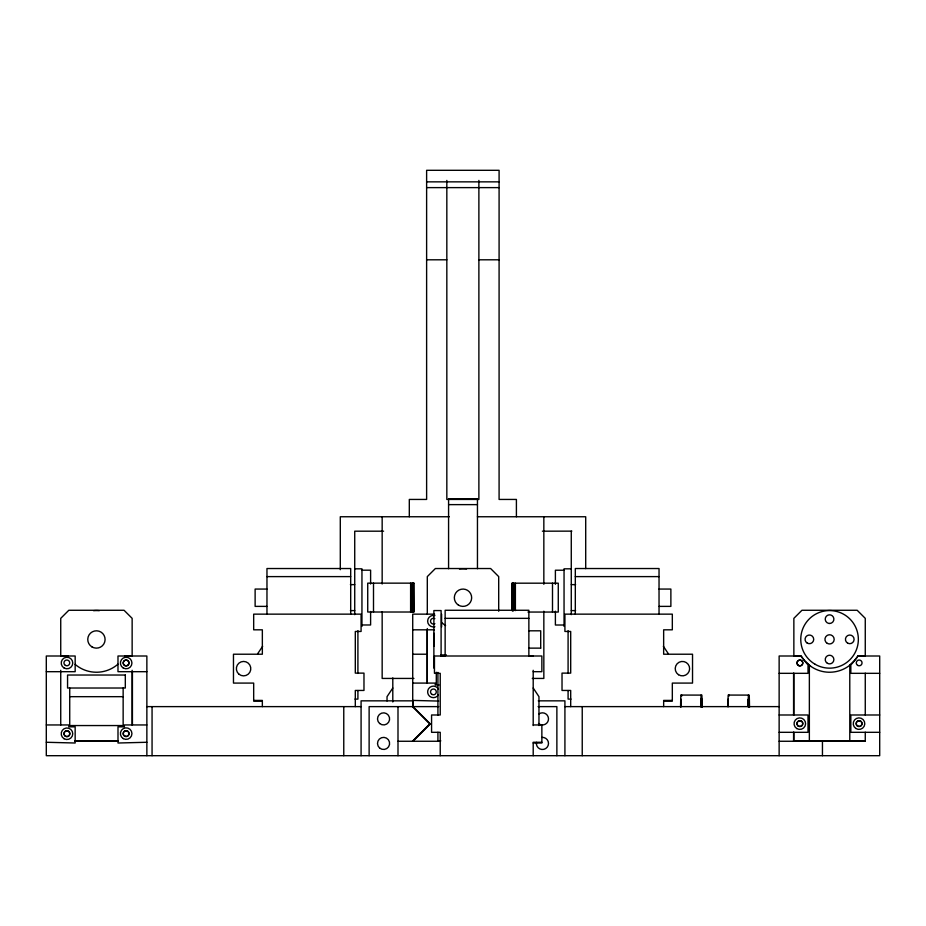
<?xml version="1.0" encoding="UTF-8"?>
<svg xmlns="http://www.w3.org/2000/svg" width="926" height="926" viewBox="0 0 926 926"><rect width="100%" height="100%" fill="white"/><g stroke="black" fill="none" stroke-linecap="round" stroke-linejoin="round"><path stroke-width="1.39" d="M701.977 706.851L701.885 699.003L701.769 706.874M749.308 706.851L749.227 699.003L749.099 706.874M680.98 706.92L680.888 699.014L680.76 706.804M701.179 706.92L701.063 699.003L700.959 706.804M748.509 706.92L748.393 699.003L748.301 706.804M701.063 695.067L701.04 695.669A27.398 0.764 -90 0 0 700.832 703.378L700.808 704.918A27.398 0.764 -90 0 0 700.785 706.515M748.393 695.067L748.37 695.669A27.398 0.764 90 0 0 748.162 703.378L748.139 704.918A27.398 0.764 -90 0 0 748.115 706.515M257.578 653.86L262.637 646.279M392.798 688.018L387.033 696.676L387.033 701.005M412.44 741.263L429.757 723.935L412.44 706.619L369.127 706.619L369.127 755.697M413.008 741.263L430.335 723.935L413.008 706.619M853.193 662.183L849.605 665.4M146.864 742.27L117.996 743.011L117.996 726.841L124.35 726.841L124.35 724.954L146.864 724.954M426.62 181.855L499.091 181.855M426.62 187.619L499.091 187.619M426.62 259.801L446.83 259.801M478.881 259.801L499.091 259.801M448.578 499.23L477.457 499.23M448.578 504.624L477.457 504.624M449.284 516.754L340.293 516.754L340.293 569.698M477.434 516.754L585.707 516.754L585.707 568.645M542.393 531.188L571.851 531.142M383.607 531.188L354.727 531.188L354.727 614.644M354.727 568.819L361.95 568.819L361.95 626.404M571.273 568.819L564.05 568.819L564.05 626.404M361.95 570.184L370.608 570.184L370.608 584.017M564.05 570.219L555.392 570.219L555.392 584.306M266.966 576.609L350.688 576.609M575.312 576.609L659.034 576.609M413.922 583.149L367.726 583.149L367.726 612.017L413.922 612.017L413.841 583.149M350.398 584.63L354.727 584.63M571.273 584.63L575.602 584.63M266.966 589.063L255.125 589.063L255.125 606.38L266.966 606.391M659.034 589.063L670.875 589.063L670.875 606.38L659.034 606.391M350.398 610.604L354.727 610.604M571.273 610.604L575.602 610.604M527.959 612.051L558.274 612.051L558.274 583.183L512.078 583.183L512.078 610.604M434.641 614.146L412.718 614.146L412.718 706.619L438.739 706.619M445.14 618.348L528.862 618.348M361.95 624.981L370.608 624.981L370.608 611.473M564.05 625.015L555.392 625.015L555.392 611.206M412.718 629.819L434.375 629.819M528.862 630.814L540.703 630.814L540.703 648.131M528.862 648.131L540.703 648.131M412.718 654.219L427.164 654.219M440.626 654.937L446.401 654.937M68.073 655.886L60.734 655.886L60.734 618.348L68.825 610.269L124.049 610.269L132.14 618.348L132.14 655.886L124.79 655.886M440.811 655.886L445.14 655.886L445.14 610.269L528.862 610.269L528.862 655.886L533.202 655.886M46.3 671.686L75.168 671.686L75.168 656.002L46.3 656.002L46.3 755.697L879.7 755.697L879.7 656.002L858.043 656.002L850.832 664.961L850.832 673.329L879.7 673.329M146.864 671.686L117.984 671.686L117.984 656.002L146.864 656.002L146.864 755.697M533.202 671.686L541.86 671.686L541.86 656.002L434.456 656.002L434.456 673.329L440.232 673.329L440.232 714.988L431.574 714.988L431.574 732.316L440.232 732.316L440.232 755.697M779.136 673.329L808.016 673.329L808.016 664.961L800.793 656.002L779.136 656.002L779.136 755.697M413.922 678.434L382.16 678.434L382.16 611.681M532.288 678.434L543.84 678.434L543.84 611.206M412.718 683.087L435.232 683.087L435.232 684.974L439.04 684.974M702.174 707.198A27.398 0.764 90 0 0 702.128 704.015L702.105 702.51A27.398 0.764 -90 0 0 701.885 695.102L680.865 695.067L680.83 695.669A27.398 0.764 -90 0 0 680.633 703.378L680.598 704.918A27.398 0.764 -90 0 0 680.575 706.515M749.504 707.198A27.398 0.764 -90 0 0 749.458 704.015L749.435 702.51A27.398 0.764 -90 0 0 749.215 695.102L728.195 695.067L728.16 695.669A27.398 0.764 -90 0 0 727.963 703.378L727.929 704.918A27.398 0.764 -90 0 0 727.905 706.515M69.728 696.676L123.146 696.676M355.017 699.107L357.911 699.107L357.911 690.553M570.983 699.107L568.089 699.107L568.089 690.553M253.678 700.415L262.347 700.415L262.347 706.619M672.322 700.415L663.653 700.415L663.653 706.619M538.272 700.843L564.918 700.843L564.918 755.697M262.347 701.144L253.678 701.144L253.678 683.087L233.468 683.087L233.468 654.219L262.347 654.219L262.347 629.819L253.678 629.819L253.678 614.146L361.082 614.146L361.082 631.463L355.306 631.463L355.306 673.121L363.976 673.121L363.976 690.449L355.306 690.449L355.306 706.619M663.653 701.144L672.322 701.144L672.322 683.087L692.532 683.087L692.532 654.219L663.653 654.219L663.653 629.819L672.322 629.819L672.322 614.146L564.918 614.146L564.918 631.463L570.694 631.463L570.694 673.121L562.024 673.121L562.024 690.449L570.694 690.449L570.694 706.619M146.864 706.619L361.082 706.619M538.11 706.619L556.873 706.619L556.873 755.697M564.918 706.619L779.136 706.619M779.136 714.988L808.016 714.988L808.016 732.316L779.136 732.316M879.7 714.988L850.832 714.988L850.832 732.316L879.7 732.316M46.3 724.954L68.813 724.954L68.813 726.841L75.156 726.841L75.156 743.011L46.3 742.27M533.202 724.954L541.86 724.954L541.86 743.011L533.202 743.011M75.018 740.858L117.857 740.858M440.811 740.858L437.917 740.858L437.917 732.292M865.266 740.858L793.86 740.858L793.86 732.211M75.156 741.263L117.996 741.263M397.995 741.263L440.232 741.263M779.136 741.263L865.266 741.263L865.266 732.211M541.86 742.27L533.202 742.27L533.202 755.697M412.718 700.415L438.704 701.075M728.6 695.067L729.017 695.102A27.398 0.764 -90 0 1 729.051 696.109M681.27 695.067L681.686 695.102A27.398 0.764 90 0 1 681.721 696.109M810.574 666.176L805.724 661.951M663.363 646.279L668.422 653.86M533.202 688.018L538.967 696.676L538.967 725.556M728.287 700.021L728.23 699.014L728.091 706.804M865.266 673.167L865.266 714.988M849.779 665.262L849.779 740.858M822.45 741.263L822.45 755.697M809.359 665.262L809.359 740.858M793.86 673.167L793.86 714.93M793.582 673.329L793.582 714.988M793.582 732.316L793.582 741.263M659.034 614.146L659.034 568.529L575.312 568.529L575.312 614.146M582.234 706.619L582.234 755.697M571.273 531.188L571.273 614.644M568.089 630.652L568.089 673.433M552.498 583.183L552.498 612.051M543.84 516.754L543.84 584.306M533.202 670.285L533.202 725.556M516.407 516.754L516.407 499.438L499.091 499.438L499.091 170.303L426.62 170.303L426.62 499.438L409.304 499.438L409.304 516.754M515.388 583.183L515.388 610.604M513.849 583.183L513.849 610.604M513.502 583.183L513.502 610.604M513.189 583.183L513.189 610.604M512.911 583.183L512.911 610.604M512.657 583.183L512.657 610.604M512.448 583.183L512.448 610.604M512.159 583.183L512.286 610.604M498.697 611.253L498.697 576.609L490.618 568.529L435.382 568.529L427.303 576.609L427.303 614.146M478.881 180.408L478.881 499.438L446.83 499.438L446.83 180.408M477.457 568.714L477.457 498.848L448.578 498.848L448.578 568.714M441.598 614.146L441.598 626.971M441.1 655.944L441.1 610.57L433.877 610.558L433.877 668.155M437.917 672.392L437.917 715.185M436.296 672.264L436.296 683.805M434.132 633.28L434.132 646.279M427.303 628.546L427.303 683.272M427.164 629.819L427.164 683.087M413.552 583.149L413.714 612.017M413.343 583.149L413.343 612.017M413.089 583.149L413.089 612.017M413.054 706.515L413.054 700.843L361.082 700.843L361.082 755.697M412.811 583.149L412.811 612.017M412.498 583.149L412.498 612.017M412.151 583.149L412.151 612.017M410.612 583.149L410.612 612.017M397.995 706.619L397.995 755.697M392.798 677.913L392.798 701.966M382.16 516.754L382.16 584.017M373.502 583.149L373.502 612.017M357.911 630.652L357.911 673.433M350.688 614.146L350.688 568.529L266.966 568.529L266.966 614.146M343.766 706.619L343.766 755.697M152.061 706.619L152.061 755.697M132.418 671.686L132.418 724.954M132.14 670.285L132.14 725.012M123.146 688.018L123.146 725.556L69.728 725.556L69.728 688.018M60.734 670.285L60.734 725.012M459.481 569.039A28.799 28.799 0 0 1 466.53 569.039M434.85 623.661A2.882 2.882 0 0 1 430.521 621.161A2.882 2.882 0 0 1 434.85 618.661M445.603 625.501A32.769 32.769 0 0 1 441.714 622.642M538.99 713.9A6.065 6.065 0 0 1 547.104 715.022A6.065 6.065 0 0 1 546.699 723.206A6.065 6.065 0 0 1 538.515 723.507M541.942 737.385A6.065 6.065 0 0 1 548.505 743.462A6.065 6.065 0 0 1 541.872 749.47A6.065 6.065 0 0 1 536.478 742.339M434.907 626.74A5.776 5.776 0 0 1 427.638 621.161A5.776 5.776 0 0 1 434.907 615.582M438.415 694.778A5.776 5.776 0 0 1 429.699 696.317A5.776 5.776 0 0 1 429.699 687.474A5.776 5.776 0 0 1 438.415 689.002M93.619 610.697A28.799 28.799 0 0 1 99.267 610.697M123.633 661.291A2.882 2.882 0 0 1 128.552 661.5A2.882 2.882 0 0 1 126.121 665.782A2.882 2.882 0 0 1 123.413 661.662M117.961 664.185A32.769 32.769 0 0 1 97.392 672.23L95.783 672.23A32.769 32.769 0 0 1 75.145 664.382M802.587 661.673A2.882 2.882 0 0 1 799.867 665.782A2.882 2.882 0 0 1 797.448 661.488A2.882 2.882 0 0 1 802.379 661.303M857.927 655.886L857.163 657.136A32.769 32.769 0 0 1 830.217 672.23L828.608 672.23A32.769 32.769 0 0 1 801.8 656.87L801.21 655.886L793.86 655.886L793.86 618.348L801.951 610.269L857.175 610.269L865.266 618.348L865.266 655.886L857.927 655.886M125.311 675.031L67.563 675.031L67.563 688.018L125.311 688.018L125.311 675.031M829.754 623.476L828.62 623.383A4.329 4.329 0 0 1 826.119 616.519A4.329 4.329 0 0 1 833.4 617.144A4.329 4.329 0 0 1 829.754 623.476M65.399 665.4A2.882 2.882 0 0 0 69.728 662.9A2.882 2.882 0 0 0 65.399 660.4A2.882 2.882 0 0 0 65.399 665.4M123.285 668.016A5.776 5.776 0 0 0 131.943 663.016A5.776 5.776 0 0 0 123.285 658.016A5.776 5.776 0 0 0 123.285 668.016M65.538 736.251A2.882 2.882 0 0 0 69.878 733.751A2.882 2.882 0 0 0 65.538 731.251A2.882 2.882 0 0 0 65.538 736.251M124.732 736.112A2.882 2.882 0 0 0 129.061 733.612A2.882 2.882 0 0 0 124.732 731.112A2.882 2.882 0 0 0 124.732 736.112M64.102 738.751A5.776 5.776 0 0 0 72.76 733.751A5.776 5.776 0 0 0 64.102 728.75A5.776 5.776 0 0 0 64.102 738.751M123.285 738.612A5.776 5.776 0 0 0 131.943 733.612A5.776 5.776 0 0 0 123.285 728.612A5.776 5.776 0 0 0 123.285 738.612M64.102 668.016A5.776 5.776 0 0 0 72.76 663.016A5.776 5.776 0 0 0 64.102 658.016A5.776 5.776 0 0 0 64.102 668.016M124.732 665.516A2.882 2.882 0 0 0 129.061 663.016A2.882 2.882 0 0 0 124.732 660.516A2.882 2.882 0 0 0 124.732 665.516M458.416 605.083A8.658 8.658 0 0 0 471.658 598.022A8.658 8.658 0 0 0 458.926 590.082A8.658 8.658 0 0 0 458.416 605.083M431.967 694.396A2.882 2.882 0 0 0 436.296 691.896A2.882 2.882 0 0 0 431.967 689.395A2.882 2.882 0 0 0 431.967 694.396M379.637 748.046A6.065 6.065 0 0 0 389.522 744.516A6.065 6.065 0 0 0 381.524 737.721A6.065 6.065 0 0 0 379.637 748.046M379.637 723.507A6.065 6.065 0 0 0 389.522 719.977A6.065 6.065 0 0 0 381.524 713.182A6.065 6.065 0 0 0 379.637 723.507M124.582 736.135A2.882 2.882 0 0 0 128.911 733.635A2.882 2.882 0 0 0 124.582 731.135A2.882 2.882 0 0 0 124.582 736.135M91.848 646.823A8.658 8.658 0 0 0 105.089 639.762A8.658 8.658 0 0 0 92.357 631.821A8.658 8.658 0 0 0 91.848 646.823M65.341 736.101A2.882 2.882 0 0 0 69.728 733.693A2.882 2.882 0 0 0 65.457 731.1A2.882 2.882 0 0 0 65.341 736.101M238.943 674.186A7.223 7.223 0 0 0 250.691 669.903A7.223 7.223 0 0 0 241.107 661.87A7.223 7.223 0 0 0 238.943 674.186M798.386 665.516A2.882 2.882 0 0 0 802.715 663.016A2.882 2.882 0 0 0 798.386 660.516A2.882 2.882 0 0 0 798.386 665.516M796.777 728.554A5.776 5.776 0 0 0 805.597 723.831A5.776 5.776 0 0 0 797.101 718.564A5.776 5.776 0 0 0 796.777 728.554M798.2 726.042A2.882 2.882 0 0 0 802.703 723.866A2.882 2.882 0 0 0 798.571 721.053A2.882 2.882 0 0 0 798.2 726.042M855.821 728.461A5.776 5.776 0 0 0 864.78 724.016A5.776 5.776 0 0 0 856.446 718.472A5.776 5.776 0 0 0 855.821 728.461M857.719 665.4A2.882 2.882 0 0 0 862.048 662.9A2.882 2.882 0 0 0 857.719 660.4A2.882 2.882 0 0 0 857.719 665.4M857.418 726.053A2.882 2.882 0 0 0 861.898 723.831A2.882 2.882 0 0 0 857.731 721.065A2.882 2.882 0 0 0 857.418 726.053M678.515 674.718A7.223 7.223 0 0 0 689.627 669.012A7.223 7.223 0 0 0 679.128 662.229A7.223 7.223 0 0 0 678.515 674.718M815.158 664.301A28.799 28.799 0 0 0 858.356 639.357A28.799 28.799 0 0 0 815.158 614.424A28.799 28.799 0 0 0 815.158 664.301M827.254 643.362A4.618 4.618 0 0 0 834.176 639.357A4.618 4.618 0 0 0 827.254 635.363A4.618 4.618 0 0 0 827.254 643.362M807.229 643.107A4.329 4.329 0 0 0 813.722 639.357A4.329 4.329 0 0 0 807.229 635.606A4.329 4.329 0 0 0 807.229 643.107M827.393 663.317A4.329 4.329 0 0 0 833.886 659.567A4.329 4.329 0 0 0 827.393 655.816A4.329 4.329 0 0 0 827.393 663.317M847.603 643.107A4.329 4.329 0 0 0 854.096 639.357A4.329 4.329 0 0 0 847.603 635.606A4.329 4.329 0 0 0 847.603 643.107M798.49 726.007A2.882 2.882 0 0 0 802.854 723.565A2.882 2.882 0 0 0 798.559 721.007A2.882 2.882 0 0 0 798.49 726.007M857.615 725.972A2.882 2.882 0 0 0 862.048 723.646A2.882 2.882 0 0 0 857.823 720.972A2.882 2.882 0 0 0 857.615 725.972"/></g></svg>
